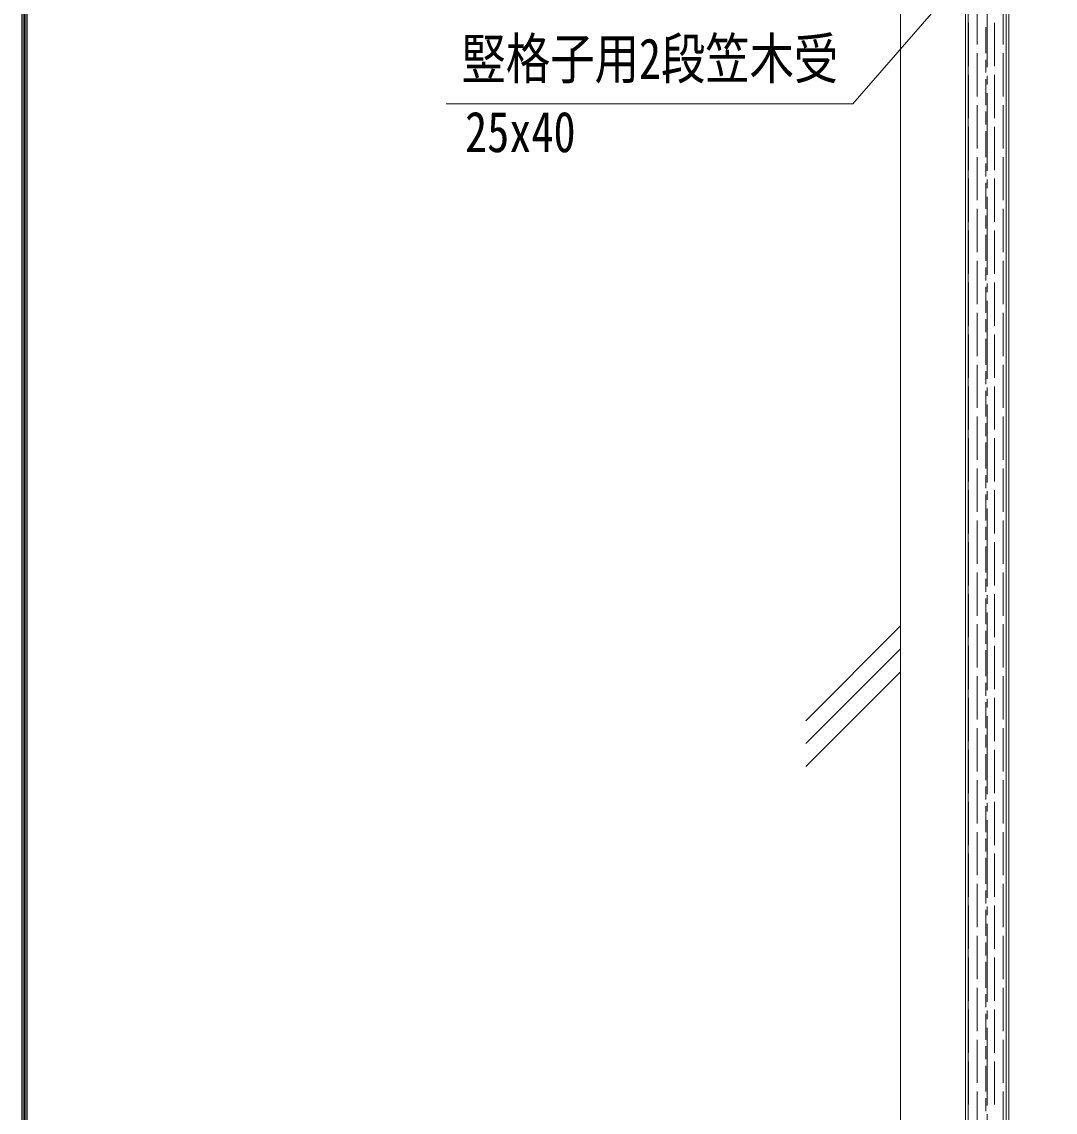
# Model space of a CAD drawing. Units: millimetres at full size; details may follow other scales. Extents: x -1601 to 1601, y -1131 to 1131.
# Drawn here: x -1601 to -1124, y -127 to 377 of the extents above; entities that cross this region are included whole.
import ezdxf
from ezdxf.enums import TextEntityAlignment as Align

# ---------------------------------------------------------------- set-up
doc = ezdxf.new("R2010")
doc.units = ezdxf.units.MM
doc.header["$LTSCALE"] = 4
doc.linetypes.add('CHAIN2', pattern=[12, 9, -1, 1, -1])
for name, color, linetype, lineweight in [('0-0_0', 7, 'Continuous', 18), ('0-2_1手摺寸法', 3, 'Continuous', 18), ('0-5_2躯体線', 4, 'Continuous', 9), ('0-7_3中心線', 2, 'CHAIN2', 18), ('0-8_41ｱﾙﾐ', 6, 'Continuous', 18), ('1-2_WAKU', 7, 'Continuous', 18)]:
    doc.layers.add(name, color=color, linetype=linetype, lineweight=lineweight)
doc.styles.add('ＭＳ ゴシック', font='')
doc.styles.get('ＭＳ ゴシック').set_extended_font_data('MS Gothic')

msp = doc.modelspace()

# ---------------------------------------------------------------- linework, layer by layer
at = {"layer": '0-0_0'}
msp.add_lwpolyline([(-1123.73, 446.227), (-1217.26, 338.664), (-1405.067, 338.664)], dxfattribs=at)
at = {"layer": '0-2_1手摺寸法'}
for p, q in [((-1159.74, 366.058), (-1159.74, 386.058)), ((-1147.74, 366.058), (-1147.74, 386.058)), ((-1163.74, 356.058), (-1163.74, 376.058)), ((-1155.74, 362.058), (-1155.74, 374.058)), ((-1151.74, 356.058), (-1151.74, 376.058)), ((-1159.74, 342.058), (-1159.74, 362.058)), ((-1155.74, 353.058), (-1155.74, 359.058)), ((-1147.74, 342.058), (-1147.74, 362.058)), ((-1163.74, 332.058), (-1163.74, 352.058)), ((-1155.74, 338.058), (-1155.74, 350.058)), ((-1151.74, 332.058), (-1151.74, 352.058)), ((-1159.74, 318.058), (-1159.74, 338.058)), ((-1147.74, 318.058), (-1147.74, 338.058)), ((-1155.74, 329.058), (-1155.74, 335.058)), ((-1163.74, 308.058), (-1163.74, 328.058)), ((-1151.74, 308.058), (-1151.74, 328.058)), ((-1155.74, 314.058), (-1155.74, 326.058)), ((-1159.74, 294.058), (-1159.74, 314.058)), ((-1147.74, 294.058), (-1147.74, 314.058)), ((-1155.74, 305.058), (-1155.74, 311.058)), ((-1163.74, 284.058), (-1163.74, 304.058)), ((-1151.74, 284.058), (-1151.74, 304.058)), ((-1155.74, 290.058), (-1155.74, 302.058)), ((-1159.74, 270.058), (-1159.74, 290.058)), ((-1147.74, 270.058), (-1147.74, 290.058)), ((-1155.74, 281.058), (-1155.74, 287.058)), ((-1163.74, 260.058), (-1163.74, 280.058)), ((-1155.74, 266.058), (-1155.74, 278.058)), ((-1151.74, 260.058), (-1151.74, 280.058)), ((-1159.74, 246.058), (-1159.74, 266.058)), ((-1155.74, 257.058), (-1155.74, 263.058)), ((-1147.74, 246.058), (-1147.74, 266.058)), ((-1163.74, 236.058), (-1163.74, 256.058)), ((-1155.74, 242.058), (-1155.74, 254.058)), ((-1151.74, 236.058), (-1151.74, 256.058)), ((-1159.74, 222.058), (-1159.74, 242.058)), ((-1147.74, 222.058), (-1147.74, 242.058)), ((-1155.74, 233.058), (-1155.74, 239.058)), ((-1163.74, 212.058), (-1163.74, 232.058)), ((-1151.74, 212.058), (-1151.74, 232.058)), ((-1155.74, 218.058), (-1155.74, 230.058)), ((-1159.74, 198.058), (-1159.74, 218.058)), ((-1147.74, 198.058), (-1147.74, 218.058)), ((-1155.74, 209.058), (-1155.74, 215.058)), ((-1163.74, 188.058), (-1163.74, 208.058)), ((-1151.74, 188.058), (-1151.74, 208.058)), ((-1155.74, 194.058), (-1155.74, 206.058)), ((-1159.74, 174.058), (-1159.74, 194.058)), ((-1147.74, 174.058), (-1147.74, 194.058)), ((-1155.74, 185.058), (-1155.74, 191.058)), ((-1163.74, 164.058), (-1163.74, 184.058)), ((-1155.74, 170.058), (-1155.74, 182.058)), ((-1151.74, 164.058), (-1151.74, 184.058)), ((-1159.74, 150.058), (-1159.74, 170.058)), ((-1155.74, 161.058), (-1155.74, 167.058)), ((-1147.74, 150.058), (-1147.74, 170.058)), ((-1163.74, 140.058), (-1163.74, 160.058)), ((-1155.74, 146.058), (-1155.74, 158.058)), ((-1151.74, 140.058), (-1151.74, 160.058)), ((-1159.74, 126.058), (-1159.74, 146.058)), ((-1155.74, 137.058), (-1155.74, 143.058)), ((-1147.74, 126.058), (-1147.74, 146.058)), ((-1163.74, 116.058), (-1163.74, 136.058)), ((-1155.74, 122.058), (-1155.74, 134.058)), ((-1151.74, 116.058), (-1151.74, 136.058)), ((-1159.74, 102.058), (-1159.74, 122.058)), ((-1147.74, 102.058), (-1147.74, 122.058)), ((-1155.74, 113.058), (-1155.74, 119.058)), ((-1163.74, 92.058), (-1163.74, 112.058)), ((-1151.74, 92.058), (-1151.74, 112.058)), ((-1155.74, 98.058), (-1155.74, 110.058)), ((-1159.74, 78.058), (-1159.74, 98.058)), ((-1147.74, 78.058), (-1147.74, 98.058)), ((-1155.74, 89.058), (-1155.74, 95.058)), ((-1163.74, 68.058), (-1163.74, 88.058)), ((-1155.74, 74.058), (-1155.74, 86.058)), ((-1151.74, 68.058), (-1151.74, 88.058)), ((-1159.74, 54.058), (-1159.74, 74.058)), ((-1155.74, 65.058), (-1155.74, 71.058)), ((-1147.74, 54.058), (-1147.74, 74.058)), ((-1163.74, 44.058), (-1163.74, 64.058)), ((-1155.74, 50.058), (-1155.74, 62.058)), ((-1151.74, 44.058), (-1151.74, 64.058)), ((-1159.74, 30.058), (-1159.74, 50.058)), ((-1155.74, 41.058), (-1155.74, 47.058)), ((-1147.74, 30.058), (-1147.74, 50.058)), ((-1163.74, 20.058), (-1163.74, 40.058)), ((-1155.74, 26.058), (-1155.74, 38.058)), ((-1151.74, 20.058), (-1151.74, 40.058)), ((-1159.74, 6.058), (-1159.74, 26.058)), ((-1147.74, 6.058), (-1147.74, 26.058)), ((-1155.74, 17.058), (-1155.74, 23.058)), ((-1163.74, -3.942), (-1163.74, 16.058)), ((-1151.74, -3.942), (-1151.74, 16.058)), ((-1155.74, 2.058), (-1155.74, 14.058)), ((-1159.74, -17.942), (-1159.74, 2.058)), ((-1147.74, -17.942), (-1147.74, 2.058)), ((-1155.74, -6.942), (-1155.74, -0.942)), ((-1163.74, -27.942), (-1163.74, -7.942)), ((-1155.74, -21.942), (-1155.74, -9.942)), ((-1151.74, -27.942), (-1151.74, -7.942)), ((-1159.74, -41.942), (-1159.74, -21.942)), ((-1155.74, -30.942), (-1155.74, -24.942)), ((-1147.74, -41.942), (-1147.74, -21.942)), ((-1163.74, -51.942), (-1163.74, -31.942)), ((-1155.74, -45.942), (-1155.74, -33.942)), ((-1151.74, -51.942), (-1151.74, -31.942)), ((-1159.74, -65.942), (-1159.74, -45.942)), ((-1155.74, -54.942), (-1155.74, -48.942)), ((-1147.74, -65.942), (-1147.74, -45.942)), ((-1163.74, -75.942), (-1163.74, -55.942)), ((-1155.74, -69.942), (-1155.74, -57.942)), ((-1151.74, -75.942), (-1151.74, -55.942)), ((-1159.74, -89.942), (-1159.74, -69.942)), ((-1147.74, -89.942), (-1147.74, -69.942)), ((-1155.74, -78.942), (-1155.74, -72.942)), ((-1163.74, -99.942), (-1163.74, -79.942)), ((-1151.74, -99.942), (-1151.74, -79.942)), ((-1155.74, -93.942), (-1155.74, -81.942)), ((-1159.74, -113.942), (-1159.74, -93.942)), ((-1147.74, -113.942), (-1147.74, -93.942)), ((-1155.74, -102.942), (-1155.74, -96.942)), ((-1163.74, -123.942), (-1163.74, -103.942)), ((-1151.74, -123.942), (-1151.74, -103.942)), ((-1155.74, -117.942), (-1155.74, -105.942)), ((-1159.74, -137.942), (-1159.74, -117.942)), ((-1155.74, -126.942), (-1155.74, -120.942)), ((-1147.74, -137.942), (-1147.74, -117.942))]:
    msp.add_line(p, q, dxfattribs=at)
at = {"layer": '0-5_2躯体線'}
for p, q in [((-1195.178, 699.727), (-1195.178, -603.773)), ((-1195.178, 97.348), (-1239.008, 53.518)), ((-1195.178, 86.739), (-1239.008, 42.909)), ((-1195.178, 76.131), (-1239.008, 32.3))]:
    msp.add_line(p, q, dxfattribs=at)
at = {"layer": '0-7_3中心線'}
msp.add_line((-1155.178, 631.6), (-1155.178, -486.355), dxfattribs=at)
at = {"layer": '0-8_41ｱﾙﾐ'}
for p, q in [((-1165.178, -478.773), (-1165.178, 621.227)), ((-1145.178, -478.773), (-1145.178, 621.227)), ((-1163.978, -476.773), (-1163.978, 619.227)), ((-1146.378, -476.773), (-1146.378, 619.227))]:
    msp.add_line(p, q, dxfattribs=at)
at = {"layer": '1-2_WAKU'}
for p, q in [((-1601.2, 1131.2), (-1601.2, -1131.2)), ((-1600.6, 1130.6), (-1600.6, -1130.6)), ((-1600, 1130), (-1600, -1130)), ((-1599.4, 1129.4), (-1599.4, -1129.4)), ((-1598.8, 1128.8), (-1598.8, -1128.8))]:
    msp.add_line(p, q, dxfattribs=at)

# ---------------------------------------------------------------- texts
at = {"layer": '0-0_0', "style": 'ＭＳ ゴシック', "width": 0.8}
for s, p in [('竪格子用2段笠木受', (-1398.026, 344.544)), ('25x40', (-1396.401, 310.687))]:
    msp.add_text(s, height=18.77, dxfattribs=at).set_placement(p, align=Align.BOTTOM_LEFT)

doc.saveas('drawing.dxf')
